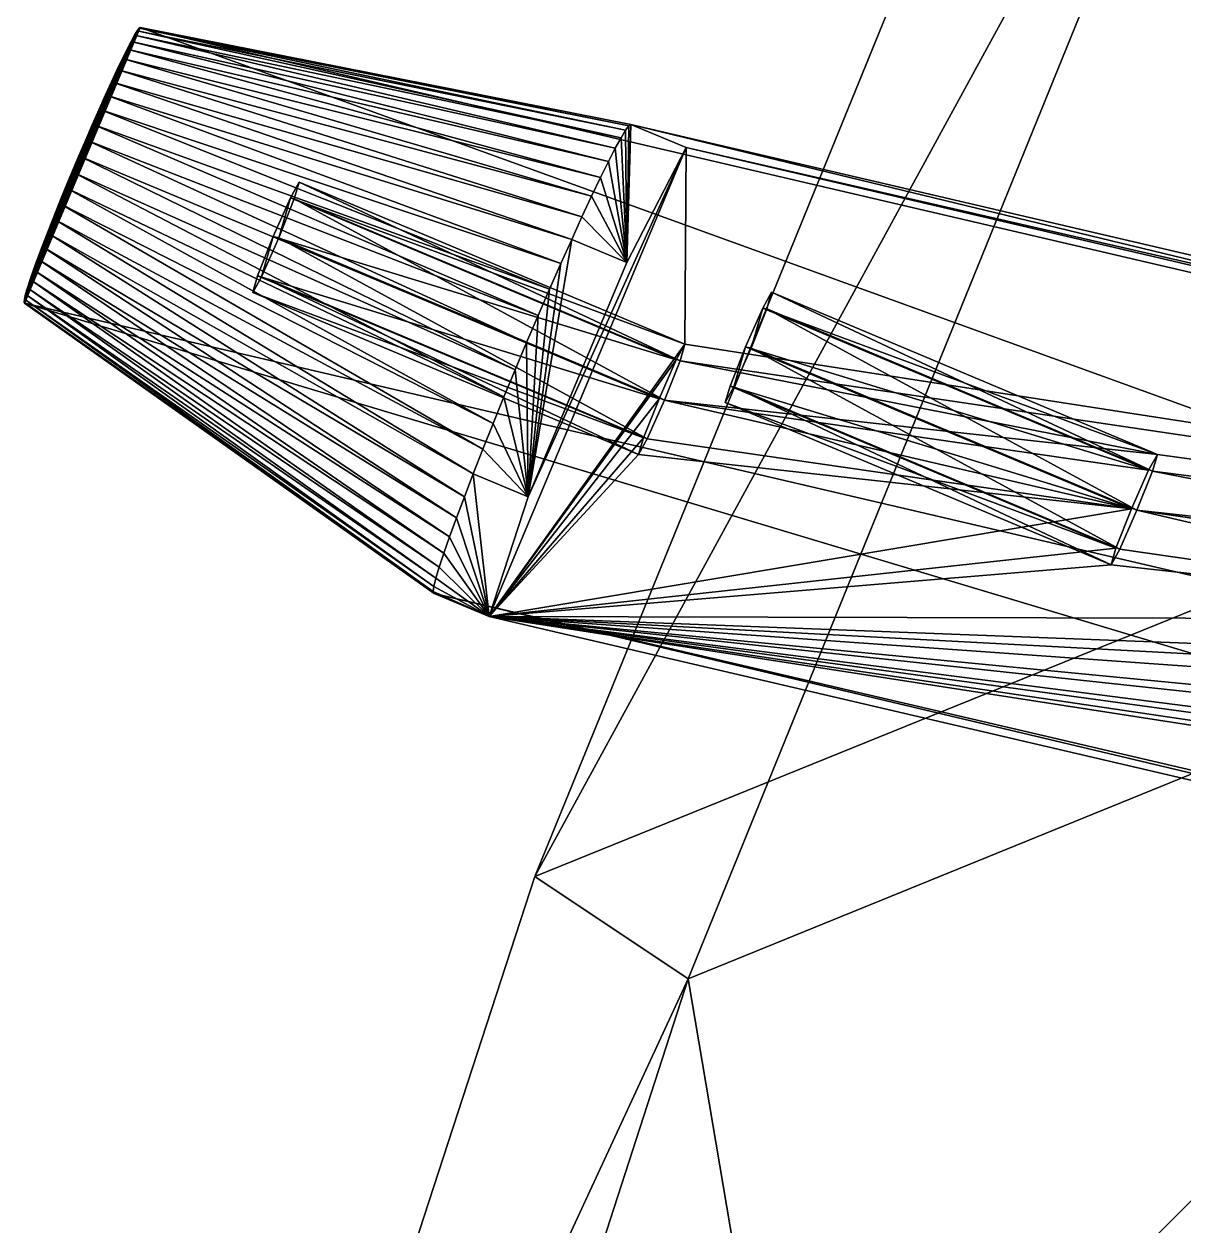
# Model space of a CAD drawing. Header units: millimetres. Extents: x -228 to 228, y -204 to 237.
# Drawn here: x -208.83 to -189.45, y 15.22 to 35.31 of the extents above; entities that cross this region are included whole.
import ezdxf

# ---------------------------------------------------------------- set-up
doc = ezdxf.new("R2010")
doc.units = ezdxf.units.MM
doc.header["$LTSCALE"] = 127.314815
for name, color, linetype in [('6630', 7, 'CONTINUOUS'), ('6631', 7, 'CONTINUOUS'), ('6634', 7, 'CONTINUOUS'), ('6923', 7, 'CONTINUOUS'), ('6924', 7, 'CONTINUOUS'), ('6947', 7, 'CONTINUOUS'), ('6951', 7, 'CONTINUOUS'), ('6952', 7, 'CONTINUOUS'), ('6953', 7, 'CONTINUOUS'), ('6954', 7, 'CONTINUOUS'), ('6967', 7, 'CONTINUOUS'), ('6968', 7, 'CONTINUOUS'), ('6969', 7, 'CONTINUOUS'), ('6970', 7, 'CONTINUOUS'), ('6971', 7, 'CONTINUOUS'), ('6972', 7, 'CONTINUOUS'), ('6974', 7, 'CONTINUOUS'), ('6975', 7, 'CONTINUOUS'), ('6976', 7, 'CONTINUOUS'), ('6977', 7, 'CONTINUOUS')]:
    doc.layers.add(name, color=color, linetype=linetype)

msp = doc.modelspace()

# ---------------------------------------------------------------- linework, layer by layer
at = {"layer": '6630', "color": 6, "linetype": 'Continuous'}
for points in [[(-172.881, 32.169, 553.042), (-146.238, 84.431, 553.05), (-190.096, 46.066, 88.542), (-172.881, 32.169, 553.042)], [(-200.294, 21.058, 99.884), (-172.881, 32.169, 553.042), (-190.096, 46.066, 88.542), (-200.294, 21.058, 99.884)], [(-192.955, -22.575, 553.043), (-172.881, 32.169, 553.042), (-208.254, -3.377, 115.659), (-192.955, -22.575, 553.043)], [(-208.254, -3.377, 115.659), (-172.881, 32.169, 553.042), (-200.294, 21.058, 99.884), (-208.254, -3.377, 115.659)], [(-172.881, 32.169, 553.042), (-192.955, -22.575, 553.043), (-168.107, -16.104, 1024.198), (-172.881, 32.169, 553.042)]]:
    msp.add_3dface(points, dxfattribs=at)
at = {"layer": '6631', "color": 6, "linetype": 'Continuous'}
for points in [[(-187.545, 44.423, 88.591), (-170.333, 30.504, 553.04), (-197.735, 19.35, 99.988), (-187.545, 44.423, 88.591)], [(-170.333, 30.504, 553.04), (-190.338, -24.345, 553.042), (-197.735, 19.35, 99.988), (-170.333, 30.504, 553.04)], [(-173.259, -31.753, 954.205), (-190.338, -24.345, 553.042), (-170.333, 30.504, 553.04), (-173.259, -31.753, 954.205)], [(-197.735, 19.35, 99.988), (-190.338, -24.345, 553.042), (-205.656, -5.151, 115.837), (-197.735, 19.35, 99.988)]]:
    msp.add_3dface(points, dxfattribs=at)
at = {"layer": '6634', "color": 6, "linetype": 'Continuous'}
for points in [[(-200.294, 21.058, 99.884), (-190.096, 46.066, 88.542), (-187.545, 44.423, 88.591), (-200.294, 21.058, 99.884)], [(-200.294, 21.058, 99.884), (-187.545, 44.423, 88.591), (-197.735, 19.35, 99.988), (-200.294, 21.058, 99.884)], [(-208.254, -3.377, 115.659), (-200.294, 21.058, 99.884), (-197.735, 19.35, 99.988), (-208.254, -3.377, 115.659)], [(-208.254, -3.377, 115.659), (-197.735, 19.35, 99.988), (-205.656, -5.151, 115.837), (-208.254, -3.377, 115.659)]]:
    msp.add_3dface(points, dxfattribs=at)
at = {"layer": '6923', "color": 191, "linetype": 'Continuous', "true_color": 0xba45ff}
msp.add_3dface([(-191.504, 48.282, 92.737), (-150.662, 37.897, 993.708), (-150.862, 34.556, 1020.746), (-191.504, 48.282, 92.737)], dxfattribs=at)
at = {"layer": '6924', "color": 191, "linetype": 'Continuous', "true_color": 0xba45ff}
for points in [[(-191.504, 48.282, 92.737), (-150.862, 34.556, 1020.746), (-192.408, 48.707, 92.783), (-191.504, 48.282, 92.737)], [(-150.862, 34.556, 1020.746), (-151.766, 34.982, 1020.792), (-192.408, 48.707, 92.783), (-150.862, 34.556, 1020.746)]]:
    msp.add_3dface(points, dxfattribs=at)
at = {"layer": '6947', "color": 191, "linetype": 'Continuous', "true_color": 0xba45ff}
for points in [[(-192.408, 48.707, 92.783), (-151.766, 34.982, 1020.792), (-199.054, 53.819, 101.909), (-192.408, 48.707, 92.783)], [(-151.766, 34.982, 1020.792), (-159.177, 40.352, 1012.437), (-199.054, 53.819, 101.909), (-151.766, 34.982, 1020.792)]]:
    msp.add_3dface(points, dxfattribs=at)
at = {"layer": '6951', "color": 191, "linetype": 'Continuous', "true_color": 0xba45ff}
for points in [[(-197.768, 33.241, 102.398), (-197.787, 29.955, 129.544), (-201.059, 25.404, 102.465), (-197.768, 33.241, 102.398)], [(-200.405, 27.402, 98.772), (-197.768, 33.241, 102.398), (-201.059, 25.404, 102.465), (-200.405, 27.402, 98.772)], [(-198.759, 31.321, 98.738), (-197.768, 33.241, 102.398), (-200.405, 27.402, 98.772), (-198.759, 31.321, 98.738)], [(-155.824, 23.451, 1020.288), (-197.787, 29.955, 129.544), (-197.768, 33.241, 102.398), (-155.824, 23.451, 1020.288)], [(-197.787, 29.955, 129.544), (-197.933, 29.693, 128.84), (-201.059, 25.404, 102.465), (-197.787, 29.955, 129.544)], [(-197.868, 29.677, 130.252), (-197.787, 29.955, 129.544), (-155.824, 23.451, 1020.288), (-197.868, 29.677, 130.252)], [(-197.933, 29.693, 128.84), (-198.22, 29.044, 128.553), (-201.059, 25.404, 102.465), (-197.933, 29.693, 128.84)], [(-189.894, 28.113, 302.274), (-198.129, 29.022, 130.551), (-197.868, 29.677, 130.252), (-189.894, 28.113, 302.274)], [(-189.894, 28.113, 302.274), (-197.868, 29.677, 130.252), (-155.824, 23.451, 1020.288), (-189.894, 28.113, 302.274)], [(-198.22, 29.044, 128.553), (-198.481, 28.389, 128.851), (-201.059, 25.404, 102.465), (-198.22, 29.044, 128.553)], [(-198.129, 29.022, 130.551), (-190.327, 27.202, 301.283), (-198.416, 28.374, 130.264), (-198.129, 29.022, 130.551)], [(-190.04, 27.85, 301.57), (-190.327, 27.202, 301.283), (-198.129, 29.022, 130.551), (-190.04, 27.85, 301.57)], [(-189.894, 28.113, 302.274), (-190.04, 27.85, 301.57), (-198.129, 29.022, 130.551), (-189.894, 28.113, 302.274)], [(-198.481, 28.389, 128.851), (-198.562, 28.111, 129.56), (-201.059, 25.404, 102.465), (-198.481, 28.389, 128.851)], [(-198.416, 28.374, 130.264), (-190.327, 27.202, 301.283), (-198.562, 28.111, 129.56), (-198.416, 28.374, 130.264)], [(-198.562, 28.111, 129.56), (-190.327, 27.202, 301.283), (-201.059, 25.404, 102.465), (-198.562, 28.111, 129.56)], [(-189.975, 27.835, 302.982), (-189.894, 28.113, 302.274), (-155.824, 23.451, 1020.288), (-189.975, 27.835, 302.982)], [(-190.236, 27.18, 303.281), (-189.975, 27.835, 302.982), (-182.001, 26.271, 475.004), (-190.236, 27.18, 303.281)], [(-155.824, 23.451, 1020.288), (-182.001, 26.271, 475.004), (-189.975, 27.835, 302.982), (-155.824, 23.451, 1020.288)], [(-190.327, 27.202, 301.283), (-190.587, 26.546, 301.581), (-201.059, 25.404, 102.465), (-190.327, 27.202, 301.283)], [(-190.236, 27.18, 303.281), (-182.434, 25.359, 474.013), (-190.523, 26.531, 302.993), (-190.236, 27.18, 303.281)], [(-182.147, 26.008, 474.3), (-182.434, 25.359, 474.013), (-190.236, 27.18, 303.281), (-182.147, 26.008, 474.3)], [(-182.001, 26.271, 475.004), (-182.147, 26.008, 474.3), (-190.236, 27.18, 303.281), (-182.001, 26.271, 475.004)], [(-190.587, 26.546, 301.581), (-190.668, 26.269, 302.289), (-201.059, 25.404, 102.465), (-190.587, 26.546, 301.581)], [(-190.523, 26.531, 302.993), (-182.434, 25.359, 474.013), (-190.668, 26.269, 302.289), (-190.523, 26.531, 302.993)], [(-190.668, 26.269, 302.289), (-182.434, 25.359, 474.013), (-201.059, 25.404, 102.465), (-190.668, 26.269, 302.289)], [(-159.015, 19.178, 992.501), (-159.096, 18.9, 993.209), (-201.059, 25.404, 102.465), (-159.015, 19.178, 992.501)], [(-201.059, 25.404, 102.465), (-159.096, 18.9, 993.209), (-159.115, 15.614, 1020.355), (-201.059, 25.404, 102.465)], [(-166.989, 20.742, 820.479), (-159.015, 19.178, 992.501), (-201.059, 25.404, 102.465), (-166.989, 20.742, 820.479)], [(-166.908, 21.02, 819.771), (-166.989, 20.742, 820.479), (-201.059, 25.404, 102.465), (-166.908, 21.02, 819.771)], [(-201.059, 25.404, 102.465), (-174.882, 22.585, 647.749), (-166.908, 21.02, 819.771), (-201.059, 25.404, 102.465)], [(-174.801, 22.862, 647.041), (-174.882, 22.585, 647.749), (-201.059, 25.404, 102.465), (-174.801, 22.862, 647.041)], [(-174.541, 23.517, 646.743), (-174.801, 22.862, 647.041), (-201.059, 25.404, 102.465), (-174.541, 23.517, 646.743)], [(-182.775, 24.427, 475.019), (-174.541, 23.517, 646.743), (-201.059, 25.404, 102.465), (-182.775, 24.427, 475.019)], [(-182.694, 24.704, 474.311), (-182.775, 24.427, 475.019), (-201.059, 25.404, 102.465), (-182.694, 24.704, 474.311)], [(-182.434, 25.359, 474.013), (-182.694, 24.704, 474.311), (-201.059, 25.404, 102.465), (-182.434, 25.359, 474.013)]]:
    msp.add_3dface(points, dxfattribs=at)
at = {"layer": '6952', "color": 191, "linetype": 'Continuous', "true_color": 0xba45ff}
for points in [[(-201.059, 25.404, 102.465), (-159.115, 15.614, 1020.355), (-201.98, 25.791, 102.511), (-201.059, 25.404, 102.465)], [(-159.115, 15.614, 1020.355), (-160.036, 16.002, 1020.401), (-201.98, 25.791, 102.511), (-159.115, 15.614, 1020.355)]]:
    msp.add_3dface(points, dxfattribs=at)
at = {"layer": '6953', "color": 191, "linetype": 'Continuous', "true_color": 0xba45ff}
for points in [[(-208.829, 30.659, 111.345), (-208.823, 30.641, 111.635), (-206.906, 35.238, 111.306), (-208.829, 30.659, 111.345)], [(-206.939, 35.194, 111.021), (-208.829, 30.659, 111.345), (-206.906, 35.238, 111.306), (-206.939, 35.194, 111.021)], [(-208.823, 30.709, 111.059), (-208.829, 30.659, 111.345), (-206.939, 35.194, 111.021), (-208.823, 30.709, 111.059)], [(-208.823, 30.641, 111.635), (-167.677, 21.038, 1012.044), (-206.887, 35.25, 111.596), (-208.823, 30.641, 111.635)], [(-206.906, 35.238, 111.306), (-208.823, 30.641, 111.635), (-206.887, 35.25, 111.596), (-206.906, 35.238, 111.306)], [(-206.984, 35.121, 110.743), (-208.823, 30.709, 111.059), (-206.939, 35.194, 111.021), (-206.984, 35.121, 110.743)], [(-206.887, 35.25, 111.596), (-167.677, 21.038, 1012.044), (-165.741, 25.647, 1012.005), (-206.887, 35.25, 111.596)], [(-208.803, 30.789, 110.78), (-208.823, 30.709, 111.059), (-206.984, 35.121, 110.743), (-208.803, 30.789, 110.78)], [(-207.041, 35.017, 110.477), (-208.803, 30.789, 110.78), (-206.984, 35.121, 110.743), (-207.041, 35.017, 110.477)], [(-208.771, 30.898, 110.512), (-208.803, 30.789, 110.78), (-207.041, 35.017, 110.477), (-208.771, 30.898, 110.512)], [(-207.109, 34.886, 110.227), (-208.771, 30.898, 110.512), (-207.041, 35.017, 110.477), (-207.109, 34.886, 110.227)], [(-208.726, 31.034, 110.26), (-208.771, 30.898, 110.512), (-207.109, 34.886, 110.227), (-208.726, 31.034, 110.26)], [(-207.187, 34.728, 109.995), (-208.726, 31.034, 110.26), (-207.109, 34.886, 110.227), (-207.187, 34.728, 109.995)], [(-208.67, 31.197, 110.025), (-208.726, 31.034, 110.26), (-207.187, 34.728, 109.995), (-208.67, 31.197, 110.025)], [(-207.273, 34.547, 109.786), (-208.67, 31.197, 110.025), (-207.187, 34.728, 109.995), (-207.273, 34.547, 109.786)], [(-208.602, 31.383, 109.813), (-208.67, 31.197, 110.025), (-207.273, 34.547, 109.786), (-208.602, 31.383, 109.813)], [(-207.368, 34.343, 109.601), (-208.602, 31.383, 109.813), (-207.273, 34.547, 109.786), (-207.368, 34.343, 109.601)], [(-208.524, 31.591, 109.624), (-208.602, 31.383, 109.813), (-207.368, 34.343, 109.601), (-208.524, 31.591, 109.624)], [(-207.47, 34.121, 109.443), (-208.524, 31.591, 109.624), (-207.368, 34.343, 109.601), (-207.47, 34.121, 109.443)], [(-208.437, 31.816, 109.463), (-208.524, 31.591, 109.624), (-207.47, 34.121, 109.443), (-208.437, 31.816, 109.463)], [(-207.576, 33.883, 109.315), (-208.437, 31.816, 109.463), (-207.47, 34.121, 109.443), (-207.576, 33.883, 109.315)], [(-208.343, 32.057, 109.33), (-208.437, 31.816, 109.463), (-207.576, 33.883, 109.315), (-208.343, 32.057, 109.33)], [(-207.686, 33.632, 109.218), (-208.343, 32.057, 109.33), (-207.576, 33.883, 109.315), (-207.686, 33.632, 109.218)], [(-208.242, 32.31, 109.229), (-208.343, 32.057, 109.33), (-207.686, 33.632, 109.218), (-208.242, 32.31, 109.229)], [(-207.799, 33.372, 109.153), (-208.242, 32.31, 109.229), (-207.686, 33.632, 109.218), (-207.799, 33.372, 109.153)], [(-208.135, 32.572, 109.16), (-208.242, 32.31, 109.229), (-207.799, 33.372, 109.153), (-208.135, 32.572, 109.16)], [(-207.912, 33.106, 109.121), (-208.135, 32.572, 109.16), (-207.799, 33.372, 109.153), (-207.912, 33.106, 109.121)], [(-208.025, 32.838, 109.124), (-208.135, 32.572, 109.16), (-207.912, 33.106, 109.121), (-208.025, 32.838, 109.124)]]:
    msp.add_3dface(points, dxfattribs=at)
at = {"layer": '6954', "color": 191, "linetype": 'Continuous', "true_color": 0xba45ff}
for points in [[(-156.745, 23.838, 1020.334), (-197.768, 33.241, 102.398), (-198.689, 33.628, 102.444), (-156.745, 23.838, 1020.334)], [(-155.824, 23.451, 1020.288), (-197.768, 33.241, 102.398), (-156.745, 23.838, 1020.334), (-155.824, 23.451, 1020.288)]]:
    msp.add_3dface(points, dxfattribs=at)
at = {"layer": '6967', "color": 191, "linetype": 'Continuous', "true_color": 0xba45ff}
for points in [[(-196.34, 30.823, 302.597), (-196.421, 30.545, 303.306), (-196.486, 30.56, 301.893), (-196.34, 30.823, 302.597)], [(-196.486, 30.56, 301.893), (-196.682, 29.89, 303.604), (-196.773, 29.911, 301.606), (-196.486, 30.56, 301.893)], [(-196.421, 30.545, 303.306), (-196.682, 29.89, 303.604), (-196.486, 30.56, 301.893), (-196.421, 30.545, 303.306)], [(-197.033, 29.256, 301.904), (-196.773, 29.911, 301.606), (-196.969, 29.241, 303.317), (-197.033, 29.256, 301.904)], [(-196.773, 29.911, 301.606), (-196.682, 29.89, 303.604), (-196.969, 29.241, 303.317), (-196.773, 29.911, 301.606)], [(-197.115, 28.979, 302.613), (-197.033, 29.256, 301.904), (-196.969, 29.241, 303.317), (-197.115, 28.979, 302.613)]]:
    msp.add_3dface(points, dxfattribs=at)
at = {"layer": '6968', "color": 191, "linetype": 'Continuous', "true_color": 0xba45ff}
for points in [[(-190.327, 27.202, 301.283), (-196.773, 29.911, 301.606), (-197.033, 29.256, 301.904), (-190.327, 27.202, 301.283)], [(-196.682, 29.89, 303.604), (-190.523, 26.531, 302.993), (-196.969, 29.241, 303.317), (-196.682, 29.89, 303.604)], [(-190.236, 27.18, 303.281), (-190.523, 26.531, 302.993), (-196.682, 29.89, 303.604), (-190.236, 27.18, 303.281)], [(-190.587, 26.546, 301.581), (-197.033, 29.256, 301.904), (-197.115, 28.979, 302.613), (-190.587, 26.546, 301.581)], [(-190.668, 26.269, 302.289), (-197.115, 28.979, 302.613), (-196.969, 29.241, 303.317), (-190.668, 26.269, 302.289)], [(-190.587, 26.546, 301.581), (-190.327, 27.202, 301.283), (-197.033, 29.256, 301.904), (-190.587, 26.546, 301.581)], [(-190.523, 26.531, 302.993), (-190.668, 26.269, 302.289), (-196.969, 29.241, 303.317), (-190.523, 26.531, 302.993)], [(-190.668, 26.269, 302.289), (-190.587, 26.546, 301.581), (-197.115, 28.979, 302.613), (-190.668, 26.269, 302.289)]]:
    msp.add_3dface(points, dxfattribs=at)
at = {"layer": '6969', "color": 191, "linetype": 'Continuous', "true_color": 0xba45ff}
for points in [[(-189.894, 28.113, 302.274), (-196.34, 30.823, 302.597), (-196.486, 30.56, 301.893), (-189.894, 28.113, 302.274)], [(-189.975, 27.835, 302.982), (-196.421, 30.545, 303.306), (-196.34, 30.823, 302.597), (-189.975, 27.835, 302.982)], [(-189.894, 28.113, 302.274), (-189.975, 27.835, 302.982), (-196.34, 30.823, 302.597), (-189.894, 28.113, 302.274)], [(-190.04, 27.85, 301.57), (-196.486, 30.56, 301.893), (-196.773, 29.911, 301.606), (-190.04, 27.85, 301.57)], [(-190.236, 27.18, 303.281), (-196.682, 29.89, 303.604), (-196.421, 30.545, 303.306), (-190.236, 27.18, 303.281)], [(-190.04, 27.85, 301.57), (-189.894, 28.113, 302.274), (-196.486, 30.56, 301.893), (-190.04, 27.85, 301.57)], [(-189.975, 27.835, 302.982), (-190.236, 27.18, 303.281), (-196.421, 30.545, 303.306), (-189.975, 27.835, 302.982)], [(-190.327, 27.202, 301.283), (-190.04, 27.85, 301.57), (-196.773, 29.911, 301.606), (-190.327, 27.202, 301.283)]]:
    msp.add_3dface(points, dxfattribs=at)
at = {"layer": '6970', "color": 191, "linetype": 'Continuous', "true_color": 0xba45ff}
for points in [[(-204.233, 32.665, 129.867), (-204.314, 32.387, 130.576), (-204.379, 32.402, 129.163), (-204.233, 32.665, 129.867)], [(-204.379, 32.402, 129.163), (-204.575, 31.732, 130.874), (-204.666, 31.754, 128.876), (-204.379, 32.402, 129.163)], [(-204.314, 32.387, 130.576), (-204.575, 31.732, 130.874), (-204.379, 32.402, 129.163), (-204.314, 32.387, 130.576)], [(-204.927, 31.099, 129.174), (-204.666, 31.754, 128.876), (-204.862, 31.083, 130.587), (-204.927, 31.099, 129.174)], [(-204.666, 31.754, 128.876), (-204.575, 31.732, 130.874), (-204.862, 31.083, 130.587), (-204.666, 31.754, 128.876)], [(-205.008, 30.821, 129.883), (-204.927, 31.099, 129.174), (-204.862, 31.083, 130.587), (-205.008, 30.821, 129.883)]]:
    msp.add_3dface(points, dxfattribs=at)
at = {"layer": '6971', "color": 191, "linetype": 'Continuous', "true_color": 0xba45ff}
for points in [[(-198.22, 29.044, 128.553), (-204.666, 31.754, 128.876), (-204.927, 31.099, 129.174), (-198.22, 29.044, 128.553)], [(-204.575, 31.732, 130.874), (-198.416, 28.374, 130.264), (-204.862, 31.083, 130.587), (-204.575, 31.732, 130.874)], [(-198.129, 29.022, 130.551), (-198.416, 28.374, 130.264), (-204.575, 31.732, 130.874), (-198.129, 29.022, 130.551)], [(-198.481, 28.389, 128.851), (-204.927, 31.099, 129.174), (-205.008, 30.821, 129.883), (-198.481, 28.389, 128.851)], [(-198.562, 28.111, 129.56), (-205.008, 30.821, 129.883), (-204.862, 31.083, 130.587), (-198.562, 28.111, 129.56)], [(-198.481, 28.389, 128.851), (-198.22, 29.044, 128.553), (-204.927, 31.099, 129.174), (-198.481, 28.389, 128.851)], [(-198.416, 28.374, 130.264), (-198.562, 28.111, 129.56), (-204.862, 31.083, 130.587), (-198.416, 28.374, 130.264)], [(-198.562, 28.111, 129.56), (-198.481, 28.389, 128.851), (-205.008, 30.821, 129.883), (-198.562, 28.111, 129.56)]]:
    msp.add_3dface(points, dxfattribs=at)
at = {"layer": '6972', "color": 191, "linetype": 'Continuous', "true_color": 0xba45ff}
for points in [[(-197.787, 29.955, 129.544), (-204.233, 32.665, 129.867), (-204.379, 32.402, 129.163), (-197.787, 29.955, 129.544)], [(-197.868, 29.677, 130.252), (-204.314, 32.387, 130.576), (-204.233, 32.665, 129.867), (-197.868, 29.677, 130.252)], [(-197.787, 29.955, 129.544), (-197.868, 29.677, 130.252), (-204.233, 32.665, 129.867), (-197.787, 29.955, 129.544)], [(-197.933, 29.693, 128.84), (-204.379, 32.402, 129.163), (-204.666, 31.754, 128.876), (-197.933, 29.693, 128.84)], [(-198.129, 29.022, 130.551), (-204.575, 31.732, 130.874), (-204.314, 32.387, 130.576), (-198.129, 29.022, 130.551)], [(-197.933, 29.693, 128.84), (-197.787, 29.955, 129.544), (-204.379, 32.402, 129.163), (-197.933, 29.693, 128.84)], [(-197.868, 29.677, 130.252), (-198.129, 29.022, 130.551), (-204.314, 32.387, 130.576), (-197.868, 29.677, 130.252)], [(-198.22, 29.044, 128.553), (-197.933, 29.693, 128.84), (-204.666, 31.754, 128.876), (-198.22, 29.044, 128.553)]]:
    msp.add_3dface(points, dxfattribs=at)
at = {"layer": '6974', "color": 191, "linetype": 'Continuous', "true_color": 0xba45ff}
for points in [[(-198.723, 33.607, 101.952), (-198.759, 31.321, 98.738), (-198.778, 33.533, 101.466), (-198.723, 33.607, 101.952)], [(-197.768, 33.241, 102.398), (-198.759, 31.321, 98.738), (-198.689, 33.628, 102.444), (-197.768, 33.241, 102.398)], [(-198.689, 33.628, 102.444), (-198.759, 31.321, 98.738), (-198.723, 33.607, 101.952), (-198.689, 33.628, 102.444)], [(-198.855, 33.407, 100.994), (-198.759, 31.321, 98.738), (-198.951, 33.231, 100.543), (-198.855, 33.407, 100.994)], [(-198.778, 33.533, 101.466), (-198.759, 31.321, 98.738), (-198.855, 33.407, 100.994), (-198.778, 33.533, 101.466)], [(-198.951, 33.231, 100.543), (-198.759, 31.321, 98.738), (-199.066, 33.008, 100.117), (-198.951, 33.231, 100.543)], [(-199.066, 33.008, 100.117), (-198.759, 31.321, 98.738), (-199.199, 32.74, 99.723), (-199.066, 33.008, 100.117)], [(-199.199, 32.74, 99.723), (-198.759, 31.321, 98.738), (-199.346, 32.431, 99.367), (-199.199, 32.74, 99.723)], [(-199.346, 32.431, 99.367), (-198.759, 31.321, 98.738), (-199.508, 32.086, 99.052), (-199.346, 32.431, 99.367)], [(-199.508, 32.086, 99.052), (-198.759, 31.321, 98.738), (-199.68, 31.708, 98.784), (-199.508, 32.086, 99.052)], [(-198.759, 31.321, 98.738), (-200.405, 27.402, 98.772), (-199.68, 31.708, 98.784), (-198.759, 31.321, 98.738)], [(-199.68, 31.708, 98.784), (-200.405, 27.402, 98.772), (-199.861, 31.303, 98.566), (-199.68, 31.708, 98.784)], [(-199.861, 31.303, 98.566), (-200.405, 27.402, 98.772), (-200.049, 30.877, 98.401), (-199.861, 31.303, 98.566)], [(-200.049, 30.877, 98.401), (-200.405, 27.402, 98.772), (-200.24, 30.434, 98.291), (-200.049, 30.877, 98.401)], [(-200.24, 30.434, 98.291), (-200.405, 27.402, 98.772), (-200.433, 29.982, 98.238), (-200.24, 30.434, 98.291)], [(-200.433, 29.982, 98.238), (-200.405, 27.402, 98.772), (-200.624, 29.527, 98.242), (-200.433, 29.982, 98.238)], [(-200.624, 29.527, 98.242), (-200.405, 27.402, 98.772), (-200.811, 29.074, 98.303), (-200.624, 29.527, 98.242)], [(-200.811, 29.074, 98.303), (-200.405, 27.402, 98.772), (-200.992, 28.629, 98.42), (-200.811, 29.074, 98.303)], [(-200.992, 28.629, 98.42), (-200.405, 27.402, 98.772), (-201.165, 28.199, 98.593), (-200.992, 28.629, 98.42)], [(-201.165, 28.199, 98.593), (-200.405, 27.402, 98.772), (-201.325, 27.789, 98.818), (-201.165, 28.199, 98.593)], [(-201.325, 27.789, 98.818), (-201.059, 25.404, 102.465), (-201.473, 27.406, 99.092), (-201.325, 27.789, 98.818)], [(-200.405, 27.402, 98.772), (-201.059, 25.404, 102.465), (-201.325, 27.789, 98.818), (-200.405, 27.402, 98.772)], [(-201.473, 27.406, 99.092), (-201.059, 25.404, 102.465), (-201.605, 27.053, 99.413), (-201.473, 27.406, 99.092)], [(-201.605, 27.053, 99.413), (-201.059, 25.404, 102.465), (-201.72, 26.737, 99.774), (-201.605, 27.053, 99.413)], [(-201.72, 26.737, 99.774), (-201.059, 25.404, 102.465), (-201.816, 26.461, 100.173), (-201.72, 26.737, 99.774)], [(-201.816, 26.461, 100.173), (-201.059, 25.404, 102.465), (-201.892, 26.228, 100.602), (-201.816, 26.461, 100.173)], [(-201.892, 26.228, 100.602), (-201.059, 25.404, 102.465), (-201.947, 26.043, 101.057), (-201.892, 26.228, 100.602)], [(-201.947, 26.043, 101.057), (-201.059, 25.404, 102.465), (-201.981, 25.907, 101.531), (-201.947, 26.043, 101.057)], [(-201.981, 25.907, 101.531), (-201.059, 25.404, 102.465), (-201.992, 25.823, 102.018), (-201.981, 25.907, 101.531)], [(-201.059, 25.404, 102.465), (-201.98, 25.791, 102.511), (-201.992, 25.823, 102.018), (-201.059, 25.404, 102.465)]]:
    msp.add_3dface(points, dxfattribs=at)
at = {"layer": '6975', "color": 191, "linetype": 'Continuous', "true_color": 0xba45ff}
for points in [[(-201.98, 25.791, 102.511), (-160.036, 16.002, 1020.401), (-208.823, 30.641, 111.635), (-201.98, 25.791, 102.511)], [(-160.036, 16.002, 1020.401), (-167.677, 21.038, 1012.044), (-208.823, 30.641, 111.635), (-160.036, 16.002, 1020.401)]]:
    msp.add_3dface(points, dxfattribs=at)
at = {"layer": '6976', "color": 191, "linetype": 'Continuous', "true_color": 0xba45ff}
for points in [[(-206.887, 35.25, 111.596), (-165.741, 25.647, 1012.005), (-198.689, 33.628, 102.444), (-206.887, 35.25, 111.596)], [(-165.741, 25.647, 1012.005), (-156.745, 23.838, 1020.334), (-198.689, 33.628, 102.444), (-165.741, 25.647, 1012.005)]]:
    msp.add_3dface(points, dxfattribs=at)
at = {"layer": '6977', "color": 191, "linetype": 'Continuous', "true_color": 0xba45ff}
for points in [[(-206.984, 35.121, 110.743), (-206.939, 35.194, 111.021), (-198.855, 33.407, 100.994), (-206.984, 35.121, 110.743)], [(-206.939, 35.194, 111.021), (-206.906, 35.238, 111.306), (-198.778, 33.533, 101.466), (-206.939, 35.194, 111.021)], [(-206.939, 35.194, 111.021), (-198.778, 33.533, 101.466), (-198.855, 33.407, 100.994), (-206.939, 35.194, 111.021)], [(-206.906, 35.238, 111.306), (-206.887, 35.25, 111.596), (-198.723, 33.607, 101.952), (-206.906, 35.238, 111.306)], [(-206.906, 35.238, 111.306), (-198.723, 33.607, 101.952), (-198.778, 33.533, 101.466), (-206.906, 35.238, 111.306)], [(-206.887, 35.25, 111.596), (-198.689, 33.628, 102.444), (-198.723, 33.607, 101.952), (-206.887, 35.25, 111.596)], [(-207.109, 34.886, 110.227), (-207.041, 35.017, 110.477), (-199.066, 33.008, 100.117), (-207.109, 34.886, 110.227)], [(-207.041, 35.017, 110.477), (-206.984, 35.121, 110.743), (-198.951, 33.231, 100.543), (-207.041, 35.017, 110.477)], [(-207.041, 35.017, 110.477), (-198.951, 33.231, 100.543), (-199.066, 33.008, 100.117), (-207.041, 35.017, 110.477)], [(-206.984, 35.121, 110.743), (-198.855, 33.407, 100.994), (-198.951, 33.231, 100.543), (-206.984, 35.121, 110.743)], [(-207.187, 34.728, 109.995), (-207.109, 34.886, 110.227), (-199.199, 32.74, 99.723), (-207.187, 34.728, 109.995)], [(-207.109, 34.886, 110.227), (-199.066, 33.008, 100.117), (-199.199, 32.74, 99.723), (-207.109, 34.886, 110.227)], [(-207.273, 34.547, 109.786), (-207.187, 34.728, 109.995), (-199.346, 32.431, 99.367), (-207.273, 34.547, 109.786)], [(-207.187, 34.728, 109.995), (-199.199, 32.74, 99.723), (-199.346, 32.431, 99.367), (-207.187, 34.728, 109.995)], [(-207.368, 34.343, 109.601), (-207.273, 34.547, 109.786), (-199.508, 32.086, 99.052), (-207.368, 34.343, 109.601)], [(-207.273, 34.547, 109.786), (-199.346, 32.431, 99.367), (-199.508, 32.086, 99.052), (-207.273, 34.547, 109.786)], [(-207.47, 34.121, 109.443), (-207.368, 34.343, 109.601), (-199.68, 31.708, 98.784), (-207.47, 34.121, 109.443)], [(-207.368, 34.343, 109.601), (-199.508, 32.086, 99.052), (-199.68, 31.708, 98.784), (-207.368, 34.343, 109.601)], [(-207.576, 33.883, 109.315), (-207.47, 34.121, 109.443), (-199.861, 31.303, 98.566), (-207.576, 33.883, 109.315)], [(-207.47, 34.121, 109.443), (-199.68, 31.708, 98.784), (-199.861, 31.303, 98.566), (-207.47, 34.121, 109.443)], [(-207.686, 33.632, 109.218), (-207.576, 33.883, 109.315), (-200.049, 30.877, 98.401), (-207.686, 33.632, 109.218)], [(-207.576, 33.883, 109.315), (-199.861, 31.303, 98.566), (-200.049, 30.877, 98.401), (-207.576, 33.883, 109.315)], [(-207.799, 33.372, 109.153), (-207.686, 33.632, 109.218), (-200.24, 30.434, 98.291), (-207.799, 33.372, 109.153)], [(-207.686, 33.632, 109.218), (-200.049, 30.877, 98.401), (-200.24, 30.434, 98.291), (-207.686, 33.632, 109.218)], [(-207.912, 33.106, 109.121), (-207.799, 33.372, 109.153), (-200.433, 29.982, 98.238), (-207.912, 33.106, 109.121)], [(-207.799, 33.372, 109.153), (-200.24, 30.434, 98.291), (-200.433, 29.982, 98.238), (-207.799, 33.372, 109.153)], [(-208.025, 32.838, 109.124), (-207.912, 33.106, 109.121), (-200.624, 29.527, 98.242), (-208.025, 32.838, 109.124)], [(-207.912, 33.106, 109.121), (-200.433, 29.982, 98.238), (-200.624, 29.527, 98.242), (-207.912, 33.106, 109.121)], [(-208.135, 32.572, 109.16), (-208.025, 32.838, 109.124), (-200.811, 29.074, 98.303), (-208.135, 32.572, 109.16)], [(-208.025, 32.838, 109.124), (-200.624, 29.527, 98.242), (-200.811, 29.074, 98.303), (-208.025, 32.838, 109.124)], [(-208.242, 32.31, 109.229), (-208.135, 32.572, 109.16), (-200.992, 28.629, 98.42), (-208.242, 32.31, 109.229)], [(-208.135, 32.572, 109.16), (-200.811, 29.074, 98.303), (-200.992, 28.629, 98.42), (-208.135, 32.572, 109.16)], [(-208.343, 32.057, 109.33), (-208.242, 32.31, 109.229), (-201.165, 28.199, 98.593), (-208.343, 32.057, 109.33)], [(-208.242, 32.31, 109.229), (-200.992, 28.629, 98.42), (-201.165, 28.199, 98.593), (-208.242, 32.31, 109.229)], [(-208.437, 31.816, 109.463), (-208.343, 32.057, 109.33), (-201.325, 27.789, 98.818), (-208.437, 31.816, 109.463)], [(-208.343, 32.057, 109.33), (-201.165, 28.199, 98.593), (-201.325, 27.789, 98.818), (-208.343, 32.057, 109.33)], [(-208.524, 31.591, 109.624), (-208.437, 31.816, 109.463), (-201.473, 27.406, 99.092), (-208.524, 31.591, 109.624)], [(-208.437, 31.816, 109.463), (-201.325, 27.789, 98.818), (-201.473, 27.406, 99.092), (-208.437, 31.816, 109.463)], [(-208.602, 31.383, 109.813), (-208.524, 31.591, 109.624), (-201.605, 27.053, 99.413), (-208.602, 31.383, 109.813)], [(-208.524, 31.591, 109.624), (-201.473, 27.406, 99.092), (-201.605, 27.053, 99.413), (-208.524, 31.591, 109.624)], [(-208.67, 31.197, 110.025), (-208.602, 31.383, 109.813), (-201.72, 26.737, 99.774), (-208.67, 31.197, 110.025)], [(-208.602, 31.383, 109.813), (-201.605, 27.053, 99.413), (-201.72, 26.737, 99.774), (-208.602, 31.383, 109.813)], [(-208.726, 31.034, 110.26), (-208.67, 31.197, 110.025), (-201.816, 26.461, 100.173), (-208.726, 31.034, 110.26)], [(-208.67, 31.197, 110.025), (-201.72, 26.737, 99.774), (-201.816, 26.461, 100.173), (-208.67, 31.197, 110.025)], [(-208.771, 30.898, 110.512), (-208.726, 31.034, 110.26), (-201.892, 26.228, 100.602), (-208.771, 30.898, 110.512)], [(-208.726, 31.034, 110.26), (-201.816, 26.461, 100.173), (-201.892, 26.228, 100.602), (-208.726, 31.034, 110.26)], [(-208.823, 30.709, 111.059), (-208.803, 30.789, 110.78), (-201.981, 25.907, 101.531), (-208.823, 30.709, 111.059)], [(-208.803, 30.789, 110.78), (-208.771, 30.898, 110.512), (-201.947, 26.043, 101.057), (-208.803, 30.789, 110.78)], [(-208.803, 30.789, 110.78), (-201.947, 26.043, 101.057), (-201.981, 25.907, 101.531), (-208.803, 30.789, 110.78)], [(-208.771, 30.898, 110.512), (-201.892, 26.228, 100.602), (-201.947, 26.043, 101.057), (-208.771, 30.898, 110.512)], [(-208.829, 30.659, 111.345), (-208.823, 30.709, 111.059), (-201.992, 25.823, 102.018), (-208.829, 30.659, 111.345)], [(-201.98, 25.791, 102.511), (-208.823, 30.641, 111.635), (-208.829, 30.659, 111.345), (-201.98, 25.791, 102.511)], [(-201.98, 25.791, 102.511), (-208.829, 30.659, 111.345), (-201.992, 25.823, 102.018), (-201.98, 25.791, 102.511)], [(-208.823, 30.709, 111.059), (-201.981, 25.907, 101.531), (-201.992, 25.823, 102.018), (-208.823, 30.709, 111.059)]]:
    msp.add_3dface(points, dxfattribs=at)

doc.saveas('drawing.dxf')
